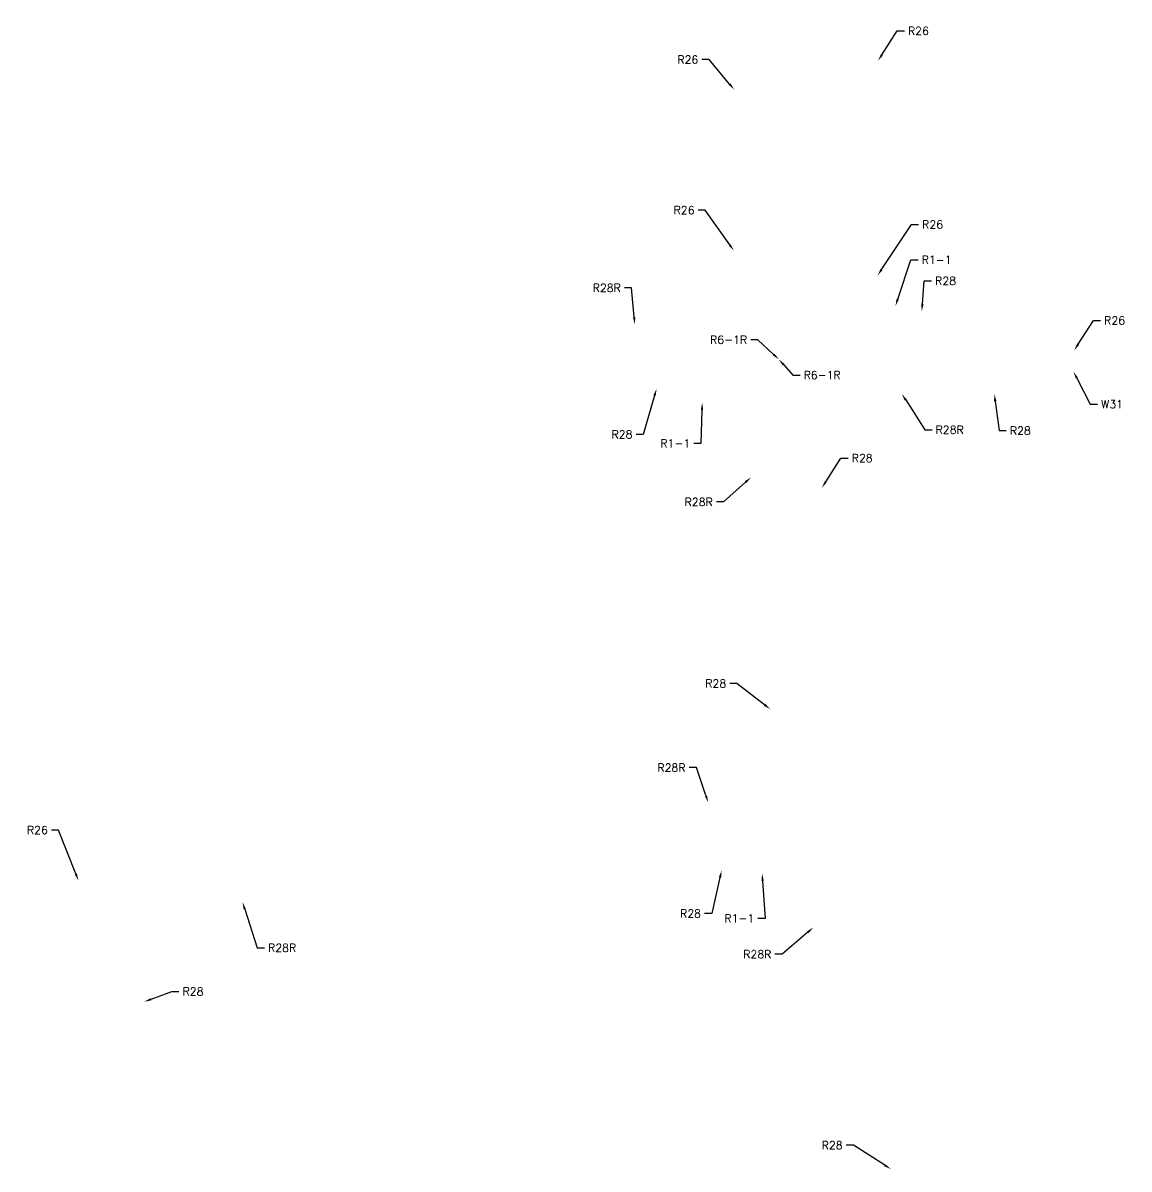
# Model space of a CAD drawing. Header units: feet. Extents: x 680 to 1336, y 215 to 1383.
# Drawn here: x 715 to 1268, y 810 to 1383 of the extents above; entities that cross this region are included whole.
import ezdxf
from ezdxf import colors
from ezdxf.entities.mleader import LeaderData, LeaderLine
from ezdxf.math import Vec2, Vec3

# ---------------------------------------------------------------- set-up
doc = ezdxf.new("R2010")
doc.units = ezdxf.units.FT
doc.header["$MEASUREMENT"] = 0
doc.layers.add('G-ANNO-NOTE', color=7, linetype='Continuous')
doc.styles.get("Standard").update_dxf_attribs({"font": 'simplex.shx'})

msp = doc.modelspace()

# ---------------------------------------------------------------- leaders
at = {"layer": 'G-ANNO-NOTE'}
ml = msp.add_multileader_mtext('Standard', dxfattribs=at)
ml.set_content('R26', color=256)
ml.set_leader_properties()
ml.build(insert=Vec2(0, 0))
ml.multileader.update_dxf_attribs({"dogleg_length": 0.18, "arrow_head_size": 3.6, "scale": 20})
ctx = ml.context
ctx.base_point, ctx.scale, ctx.arrow_head_size, ctx.landing_gap_size = Vec3(1155.89, 1378.63), 20, 3.6, 1.8
notes = []
notes.append((ctx, [(0, (1, 1, 0), (1152.29, 1378.63), (1, 0), 3.6, [(0, [(1142.74, 1363.72)], 0, [])])]))
ctx.mtext.insert, ctx.mtext.flow_direction = Vec3(1157.69, 1380.63), 5
ctx.mtext.has_bg_fill, ctx.mtext.bg_color, ctx.mtext.bg_scale_factor, ctx.mtext.bg_transparency, ctx.mtext.use_window_bg_color = 1, -1027028792, 1.5, 0, 1
ml = msp.add_multileader_mtext('Standard', dxfattribs=at)
ml.set_content('R26', color=256)
ml.set_leader_properties()
ml.build(insert=Vec2(0, 0))
ml.multileader.update_dxf_attribs({"dogleg_length": 0.18, "arrow_head_size": 3.6, "scale": 20})
ctx = ml.context
ctx.base_point, ctx.scale, ctx.arrow_head_size, ctx.landing_gap_size = Vec3(1040.82, 1364.27), 20, 3.6, 1.8
ctx.text_align_type = 2
notes.append((ctx, [(1, (1, 1, 0), (1058.3, 1364.27), (-1, 0), 3.6, [(0, [(1070.85, 1349.32)], 0, [])])]))
ctx.mtext.insert, ctx.mtext.alignment, ctx.mtext.flow_direction = Vec3(1052.9, 1366.27), 3, 5
ctx.mtext.has_bg_fill, ctx.mtext.bg_color, ctx.mtext.bg_scale_factor, ctx.mtext.bg_transparency, ctx.mtext.use_window_bg_color = 1, -1027028792, 1.5, 0, 1
ml = msp.add_multileader_mtext('Standard', dxfattribs=at)
ml.set_content('R26', color=256)
ml.set_leader_properties()
ml.build(insert=Vec2(0, 0))
ml.multileader.update_dxf_attribs({"dogleg_length": 0.18, "arrow_head_size": 3.6, "scale": 20})
ctx = ml.context
ctx.base_point, ctx.scale, ctx.arrow_head_size, ctx.landing_gap_size = Vec3(1038.91, 1289.05), 20, 3.6, 1.8
ctx.text_align_type = 2
notes.append((ctx, [(1, (1, 1, 0), (1056.39, 1289.05), (-1, 0), 3.6, [(0, [(1070.66, 1268.72)], 0, [])])]))
ctx.mtext.insert, ctx.mtext.alignment, ctx.mtext.flow_direction = Vec3(1050.99, 1291.05), 3, 5
ctx.mtext.has_bg_fill, ctx.mtext.bg_color, ctx.mtext.bg_scale_factor, ctx.mtext.bg_transparency, ctx.mtext.use_window_bg_color = 1, -1027028792, 1.5, 0, 1
ml = msp.add_multileader_mtext('Standard', dxfattribs=at)
ml.set_content('R1-1', color=256)
ml.set_leader_properties()
ml.build(insert=Vec2(0, 0))
ml.multileader.update_dxf_attribs({"dogleg_length": 0.18, "arrow_head_size": 3.6, "scale": 20})
ctx = ml.context
ctx.base_point, ctx.scale, ctx.arrow_head_size, ctx.landing_gap_size = Vec3(1162.76, 1264.25), 20, 3.6, 1.8
notes.append((ctx, [(0, (1, 1, 0), (1159.16, 1264.25), (1, 0), 3.6, [(0, [(1151.42, 1241.16)], 0, [])])]))
ctx.mtext.insert, ctx.mtext.flow_direction = Vec3(1164.56, 1266.25), 5
ctx.mtext.has_bg_fill, ctx.mtext.bg_color, ctx.mtext.bg_scale_factor, ctx.mtext.bg_transparency, ctx.mtext.use_window_bg_color = 1, -1027028792, 1.5, 0, 1
ml = msp.add_multileader_mtext('Standard', dxfattribs=at)
ml.set_content('R28R', color=256)
ml.set_leader_properties()
ml.build(insert=Vec2(0, 0))
ml.multileader.update_dxf_attribs({"dogleg_length": 0.18, "arrow_head_size": 3.6, "scale": 20})
ctx = ml.context
ctx.base_point, ctx.scale, ctx.arrow_head_size, ctx.landing_gap_size = Vec3(998.07, 1250.22), 20, 3.6, 1.8
ctx.text_align_type = 2
notes.append((ctx, [(1, (1, 1, 0), (1019.56, 1250.22), (-1, 0), 3.6, [(0, [(1021.14, 1231.95)], 0, [])])]))
ctx.mtext.insert, ctx.mtext.alignment, ctx.mtext.flow_direction = Vec3(1014.16, 1252.22), 3, 5
ctx.mtext.has_bg_fill, ctx.mtext.bg_color, ctx.mtext.bg_scale_factor, ctx.mtext.bg_transparency, ctx.mtext.use_window_bg_color = 1, -1027028792, 1.5, 0, 1
ml = msp.add_multileader_mtext('Standard', dxfattribs=at)
ml.set_content('R26', color=256)
ml.set_leader_properties()
ml.build(insert=Vec2(0, 0))
ml.multileader.update_dxf_attribs({"dogleg_length": 0.18, "arrow_head_size": 3.6, "scale": 20})
ctx = ml.context
ctx.base_point, ctx.scale, ctx.arrow_head_size, ctx.landing_gap_size = Vec3(1253.95, 1233.91), 20, 3.6, 1.8
notes.append((ctx, [(0, (1, 1, 0), (1250.35, 1233.91), (1, 0), 3.6, [(0, [(1240.8, 1219)], 0, [])])]))
ctx.mtext.insert, ctx.mtext.flow_direction = Vec3(1255.75, 1235.91), 5
ctx.mtext.has_bg_fill, ctx.mtext.bg_color, ctx.mtext.bg_scale_factor, ctx.mtext.bg_transparency, ctx.mtext.use_window_bg_color = 1, -1027028792, 1.5, 0, 1
ml = msp.add_multileader_mtext('Standard', dxfattribs=at)
ml.set_content('R6-1R', color=256)
ml.set_leader_properties()
ml.build(insert=Vec2(0, 0))
ml.multileader.update_dxf_attribs({"dogleg_length": 0.18, "arrow_head_size": 3.6, "scale": 20})
ctx = ml.context
ctx.base_point, ctx.scale, ctx.arrow_head_size, ctx.landing_gap_size = Vec3(1103.74, 1206.65), 20, 3.6, 1.8
notes.append((ctx, [(0, (1, 1, 0), (1100.14, 1206.65), (1, 0), 3.6, [(0, [(1093.17, 1214.49)], 0, [])])]))
ctx.mtext.insert, ctx.mtext.flow_direction = Vec3(1105.54, 1208.65), 5
ctx.mtext.has_bg_fill, ctx.mtext.bg_color, ctx.mtext.bg_scale_factor, ctx.mtext.bg_transparency, ctx.mtext.use_window_bg_color = 1, -1027028792, 1.5, 0, 1
ml = msp.add_multileader_mtext('Standard', dxfattribs=at)
ml.set_content('W31', color=256)
ml.set_leader_properties()
ml.build(insert=Vec2(0, 0))
ml.multileader.update_dxf_attribs({"dogleg_length": 0.18, "arrow_head_size": 3.6, "scale": 20})
ctx = ml.context
ctx.base_point, ctx.scale, ctx.arrow_head_size, ctx.landing_gap_size = Vec3(1252.43, 1192.05), 20, 3.6, 1.8
notes.append((ctx, [(0, (1, 1, 0), (1248.83, 1192.05), (1, 0), 3.6, [(0, [(1240.44, 1208.35)], 0, [])])]))
ctx.mtext.insert, ctx.mtext.flow_direction = Vec3(1254.23, 1194.05), 5
ctx.mtext.has_bg_fill, ctx.mtext.bg_color, ctx.mtext.bg_scale_factor, ctx.mtext.bg_transparency, ctx.mtext.use_window_bg_color = 1, -1027028792, 1.5, 0, 1
ml = msp.add_multileader_mtext('Standard', dxfattribs=at)
ml.set_content('R28R', color=256)
ml.set_leader_properties()
ml.build(insert=Vec2(0, 0))
ml.multileader.update_dxf_attribs({"dogleg_length": 0.18, "arrow_head_size": 3.6, "scale": 20})
ctx = ml.context
ctx.base_point, ctx.scale, ctx.arrow_head_size, ctx.landing_gap_size = Vec3(1169.71, 1179.32), 20, 3.6, 1.8
notes.append((ctx, [(0, (1, 1, 0), (1166.11, 1179.32), (1, 0), 3.6, [(0, [(1154.62, 1197.22)], 0, [])])]))
ctx.mtext.insert, ctx.mtext.flow_direction = Vec3(1171.51, 1181.32), 5
ctx.mtext.has_bg_fill, ctx.mtext.bg_color, ctx.mtext.bg_scale_factor, ctx.mtext.bg_transparency, ctx.mtext.use_window_bg_color = 1, -1027028792, 1.5, 0, 1
ml = msp.add_multileader_mtext('Standard', dxfattribs=at)
ml.set_content('R28', color=256)
ml.set_leader_properties()
ml.build(insert=Vec2(0, 0))
ml.multileader.update_dxf_attribs({"dogleg_length": 0.18, "arrow_head_size": 3.6, "scale": 20})
ctx = ml.context
ctx.base_point, ctx.scale, ctx.arrow_head_size, ctx.landing_gap_size = Vec3(1206.82, 1178.87), 20, 3.6, 1.8
notes.append((ctx, [(0, (1, 1, 0), (1203.22, 1178.87), (1, 0), 3.6, [(0, [(1200.86, 1197.22)], 0, [])])]))
ctx.mtext.insert, ctx.mtext.flow_direction = Vec3(1208.62, 1180.87), 5
ctx.mtext.has_bg_fill, ctx.mtext.bg_color, ctx.mtext.bg_scale_factor, ctx.mtext.bg_transparency, ctx.mtext.use_window_bg_color = 1, -1027028792, 1.5, 0, 1
ml = msp.add_multileader_mtext('Standard', dxfattribs=at)
ml.set_content('R1-1', color=256)
ml.set_leader_properties()
ml.build(insert=Vec2(0, 0))
ml.multileader.update_dxf_attribs({"dogleg_length": 0.18, "arrow_head_size": 3.6, "scale": 20})
ctx = ml.context
ctx.base_point, ctx.scale, ctx.arrow_head_size, ctx.landing_gap_size = Vec3(1034.06, 1172.52), 20, 3.6, 1.8
ctx.text_align_type = 2
notes.append((ctx, [(1, (1, 1, 0), (1054.21, 1172.52), (-1, 0), 3.6, [(0, [(1054.85, 1192.78)], 0, [])])]))
ctx.mtext.insert, ctx.mtext.alignment, ctx.mtext.flow_direction = Vec3(1048.81, 1174.52), 3, 5
ctx.mtext.has_bg_fill, ctx.mtext.bg_color, ctx.mtext.bg_scale_factor, ctx.mtext.bg_transparency, ctx.mtext.use_window_bg_color = 1, -1027028792, 1.5, 0, 1
ml = msp.add_multileader_mtext('Standard', dxfattribs=at)
ml.set_content('R28', color=256)
ml.set_leader_properties()
ml.build(insert=Vec2(0, 0))
ml.multileader.update_dxf_attribs({"dogleg_length": 0.18, "arrow_head_size": 3.6, "scale": 20})
ctx = ml.context
ctx.base_point, ctx.scale, ctx.arrow_head_size, ctx.landing_gap_size = Vec3(1127.8, 1165.17), 20, 3.6, 1.8
notes.append((ctx, [(0, (1, 1, 0), (1124.2, 1165.17), (1, 0), 3.6, [(0, [(1114.65, 1150.26)], 0, [])])]))
ctx.mtext.insert, ctx.mtext.flow_direction = Vec3(1129.6, 1167.17), 5
ctx.mtext.has_bg_fill, ctx.mtext.bg_color, ctx.mtext.bg_scale_factor, ctx.mtext.bg_transparency, ctx.mtext.use_window_bg_color = 1, -1027028792, 1.5, 0, 1
ml = msp.add_multileader_mtext('Standard', dxfattribs=at)
ml.set_content('R28R', color=256)
ml.set_leader_properties()
ml.build(insert=Vec2(0, 0))
ml.multileader.update_dxf_attribs({"dogleg_length": 0.18, "arrow_head_size": 3.6, "scale": 20})
ctx = ml.context
ctx.base_point, ctx.scale, ctx.arrow_head_size, ctx.landing_gap_size = Vec3(1044.03, 1143.22), 20, 3.6, 1.8
ctx.text_align_type = 2
notes.append((ctx, [(1, (1, 1, 0), (1065.51, 1143.22), (-1, 0), 3.6, [(0, [(1079.18, 1155.54)], 0, [])])]))
ctx.mtext.insert, ctx.mtext.alignment, ctx.mtext.flow_direction = Vec3(1060.11, 1145.22), 3, 5
ctx.mtext.has_bg_fill, ctx.mtext.bg_color, ctx.mtext.bg_scale_factor, ctx.mtext.bg_transparency, ctx.mtext.use_window_bg_color = 1, -1027028792, 1.5, 0, 1
ml = msp.add_multileader_mtext('Standard', dxfattribs=at)
ml.set_content('R28', color=256)
ml.set_leader_properties()
ml.build(insert=Vec2(0, 0))
ml.multileader.update_dxf_attribs({"dogleg_length": 0.18, "arrow_head_size": 3.6, "scale": 20})
ctx = ml.context
ctx.base_point, ctx.scale, ctx.arrow_head_size, ctx.landing_gap_size = Vec3(1054.55, 1052.5), 20, 3.6, 1.8
ctx.text_align_type = 2
notes.append((ctx, [(1, (1, 1, 0), (1072.23, 1052.5), (-1, 0), 3.6, [(0, [(1088.88, 1039.64)], 0, [])])]))
ctx.mtext.insert, ctx.mtext.alignment, ctx.mtext.flow_direction = Vec3(1066.83, 1054.5), 3, 5
ctx.mtext.has_bg_fill, ctx.mtext.bg_color, ctx.mtext.bg_scale_factor, ctx.mtext.bg_transparency, ctx.mtext.use_window_bg_color = 1, -1027028792, 1.5, 0, 1
ml = msp.add_multileader_mtext('Standard', dxfattribs=at)
ml.set_content('R28R', color=256)
ml.set_leader_properties()
ml.build(insert=Vec2(0, 0))
ml.multileader.update_dxf_attribs({"dogleg_length": 0.18, "arrow_head_size": 3.6, "scale": 20})
ctx = ml.context
ctx.base_point, ctx.scale, ctx.arrow_head_size, ctx.landing_gap_size = Vec3(1030.44, 1010.46), 20, 3.6, 1.8
ctx.text_align_type = 2
notes.append((ctx, [(1, (1, 1, 0), (1051.92, 1010.46), (-1, 0), 3.6, [(0, [(1057.86, 993.05)], 0, [])])]))
ctx.mtext.insert, ctx.mtext.alignment, ctx.mtext.flow_direction = Vec3(1046.52, 1012.46), 3, 5
ctx.mtext.has_bg_fill, ctx.mtext.bg_color, ctx.mtext.bg_scale_factor, ctx.mtext.bg_transparency, ctx.mtext.use_window_bg_color = 1, -1027028792, 1.5, 0, 1
ml = msp.add_multileader_mtext('Standard', dxfattribs=at)
ml.set_content('R26', color=256)
ml.set_leader_properties()
ml.build(insert=Vec2(0, 0))
ml.multileader.update_dxf_attribs({"dogleg_length": 0.18, "arrow_head_size": 3.6, "scale": 20})
ctx = ml.context
ctx.base_point, ctx.scale, ctx.arrow_head_size, ctx.landing_gap_size = Vec3(715.68, 979.28), 20, 3.6, 1.8
ctx.text_align_type = 2
notes.append((ctx, [(1, (1, 1, 0), (733.17, 979.28), (-1, 0), 3.6, [(0, [(743.06, 954.02)], 0, [])])]))
ctx.mtext.insert, ctx.mtext.alignment, ctx.mtext.flow_direction = Vec3(727.77, 981.28), 3, 5
ctx.mtext.has_bg_fill, ctx.mtext.bg_color, ctx.mtext.bg_scale_factor, ctx.mtext.bg_transparency, ctx.mtext.use_window_bg_color = 1, -1027028792, 1.5, 0, 1
ml = msp.add_multileader_mtext('Standard', dxfattribs=at)
ml.set_content('R1-1', color=256)
ml.set_leader_properties()
ml.build(insert=Vec2(0, 0))
ml.multileader.update_dxf_attribs({"dogleg_length": 0.18, "arrow_head_size": 3.6, "scale": 20})
ctx = ml.context
ctx.base_point, ctx.scale, ctx.arrow_head_size, ctx.landing_gap_size = Vec3(1066.09, 935.13), 20, 3.6, 1.8
ctx.text_align_type = 2
notes.append((ctx, [(1, (1, 1, 0), (1086.24, 935.13), (-1, 0), 3.6, [(0, [(1084.79, 957.52)], 0, [])])]))
ctx.mtext.insert, ctx.mtext.alignment, ctx.mtext.flow_direction = Vec3(1080.84, 937.13), 3, 5
ctx.mtext.has_bg_fill, ctx.mtext.bg_color, ctx.mtext.bg_scale_factor, ctx.mtext.bg_transparency, ctx.mtext.use_window_bg_color = 1, -1027028792, 1.5, 0, 1
ml = msp.add_multileader_mtext('Standard', dxfattribs=at)
ml.set_content('R28R', color=256)
ml.set_leader_properties()
ml.build(insert=Vec2(0, 0))
ml.multileader.update_dxf_attribs({"dogleg_length": 0.18, "arrow_head_size": 3.6, "scale": 20})
ctx = ml.context
ctx.base_point, ctx.scale, ctx.arrow_head_size, ctx.landing_gap_size = Vec3(836.06, 920.42), 20, 3.6, 1.8
notes.append((ctx, [(0, (1, 1, 0), (832.46, 920.42), (1, 0), 3.6, [(0, [(825.09, 943.17)], 0, [])])]))
ctx.mtext.insert, ctx.mtext.flow_direction = Vec3(837.86, 922.42), 5
ctx.mtext.has_bg_fill, ctx.mtext.bg_color, ctx.mtext.bg_scale_factor, ctx.mtext.bg_transparency, ctx.mtext.use_window_bg_color = 1, -1027028792, 1.5, 0, 1
ml = msp.add_multileader_mtext('Standard', dxfattribs=at)
ml.set_content('R28', color=256)
ml.set_leader_properties()
ml.build(insert=Vec2(0, 0))
ml.multileader.update_dxf_attribs({"dogleg_length": 0.18, "arrow_head_size": 3.6, "scale": 20})
ctx = ml.context
ctx.base_point, ctx.scale, ctx.arrow_head_size, ctx.landing_gap_size = Vec3(793.31, 898.6), 20, 3.6, 1.8
notes.append((ctx, [(0, (1, 1, 0), (789.71, 898.6), (1, 0), 3.6, [(0, [(775.99, 893.47)], 0, [])])]))
ctx.mtext.insert, ctx.mtext.flow_direction = Vec3(795.11, 900.6), 5
ctx.mtext.has_bg_fill, ctx.mtext.bg_color, ctx.mtext.bg_scale_factor, ctx.mtext.bg_transparency, ctx.mtext.use_window_bg_color = 1, -1027028792, 1.5, 0, 1
ml = msp.add_multileader_mtext('Standard', dxfattribs=at)
ml.set_content('R28', color=256)
ml.set_leader_properties()
ml.build(insert=Vec2(0, 0))
ml.multileader.update_dxf_attribs({"dogleg_length": 0.18, "arrow_head_size": 3.6, "scale": 20})
ctx = ml.context
ctx.base_point, ctx.scale, ctx.arrow_head_size, ctx.landing_gap_size = Vec3(1112.73, 821.73), 20, 3.6, 1.8
ctx.text_align_type = 2
notes.append((ctx, [(1, (1, 1, 0), (1130.41, 821.73), (-1, 0), 3.6, [(0, [(1149.13, 809.84)], 0, [])])]))
ctx.mtext.insert, ctx.mtext.alignment, ctx.mtext.flow_direction = Vec3(1125.01, 823.73), 3, 5
ctx.mtext.has_bg_fill, ctx.mtext.bg_color, ctx.mtext.bg_scale_factor, ctx.mtext.bg_transparency, ctx.mtext.use_window_bg_color = 1, -1027028792, 1.5, 0, 1
for ctx, leaders in notes:
    for number, flags, end, landing, length, lines in leaders:
        leader = LeaderData()
        leader.index, (leader.has_last_leader_line, leader.has_dogleg_vector, leader.attachment_direction) = number, flags
        leader.last_leader_point, leader.dogleg_vector, leader.dogleg_length = Vec3(end), Vec3(landing), length
        for number, points, colour, breaks in lines:
            line = LeaderLine()
            line.index, line.vertices, line.color, line.breaks = number, Vec3.list(points), colors.encode_raw_color(colour), breaks
            leader.lines.append(line)
        ctx.leaders.append(leader)

# ---------------------------------------------------------------- next in the draw order: leaders
ml = msp.add_multileader_mtext('Standard', dxfattribs=at)
ml.set_content('R26', color=256)
ml.set_leader_properties()
ml.build(insert=Vec2(0, 0))
ml.multileader.update_dxf_attribs({"dogleg_length": 0.18, "arrow_head_size": 3.6, "scale": 20})
ctx = ml.context
ctx.base_point, ctx.scale, ctx.arrow_head_size, ctx.landing_gap_size = Vec3(1162.98, 1281.9), 20, 3.6, 1.8
notes = []
notes.append((ctx, [(0, (1, 1, 0), (1159.38, 1281.9), (1, 0), 3.6, [(0, [(1142.49, 1256.38)], 0, [])])]))
ctx.mtext.insert, ctx.mtext.flow_direction = Vec3(1164.78, 1283.9), 5
ctx.mtext.has_bg_fill, ctx.mtext.bg_color, ctx.mtext.bg_scale_factor, ctx.mtext.bg_transparency, ctx.mtext.use_window_bg_color = 1, -1027028792, 1.5, 0, 1
ml = msp.add_multileader_mtext('Standard', dxfattribs=at)
ml.set_content('R6-1R', color=256)
ml.set_leader_properties()
ml.build(insert=Vec2(0, 0))
ml.multileader.update_dxf_attribs({"dogleg_length": 0.18, "arrow_head_size": 3.6, "scale": 20})
ctx = ml.context
ctx.base_point, ctx.scale, ctx.arrow_head_size, ctx.landing_gap_size = Vec3(1057.02, 1224.3), 20, 3.6, 1.8
ctx.text_align_type = 2
notes.append((ctx, [(1, (1, 1, 0), (1082.69, 1224.3), (-1, 0), 3.6, [(0, [(1093.17, 1214.49)], 0, [])])]))
ctx.mtext.insert, ctx.mtext.alignment, ctx.mtext.flow_direction = Vec3(1077.29, 1226.3), 3, 5
ctx.mtext.has_bg_fill, ctx.mtext.bg_color, ctx.mtext.bg_scale_factor, ctx.mtext.bg_transparency, ctx.mtext.use_window_bg_color = 1, -1027028792, 1.5, 0, 1
ml = msp.add_multileader_mtext('Standard', dxfattribs=at)
ml.set_content('R28', color=256)
ml.set_leader_properties()
ml.build(insert=Vec2(0, 0))
ml.multileader.update_dxf_attribs({"dogleg_length": 0.18, "arrow_head_size": 3.6, "scale": 20})
ctx = ml.context
ctx.base_point, ctx.scale, ctx.arrow_head_size, ctx.landing_gap_size = Vec3(1007.71, 1177.02), 20, 3.6, 1.8
ctx.text_align_type = 2
notes.append((ctx, [(1, (1, 1, 0), (1025.39, 1177.02), (-1, 0), 3.6, [(0, [(1032.03, 1199.83)], 0, [])])]))
ctx.mtext.insert, ctx.mtext.alignment, ctx.mtext.flow_direction = Vec3(1019.99, 1179.02), 3, 5
ctx.mtext.has_bg_fill, ctx.mtext.bg_color, ctx.mtext.bg_scale_factor, ctx.mtext.bg_transparency, ctx.mtext.use_window_bg_color = 1, -1027028792, 1.5, 0, 1
ml = msp.add_multileader_mtext('Standard', dxfattribs=at)
ml.set_content('R28', color=256)
ml.set_leader_properties()
ml.build(insert=Vec2(0, 0))
ml.multileader.update_dxf_attribs({"dogleg_length": 0.18, "arrow_head_size": 3.6, "scale": 20})
ctx = ml.context
ctx.base_point, ctx.scale, ctx.arrow_head_size, ctx.landing_gap_size = Vec3(1041.98, 937.54), 20, 3.6, 1.8
ctx.text_align_type = 2
notes.append((ctx, [(1, (1, 1, 0), (1059.65, 937.54), (-1, 0), 3.6, [(0, [(1064.52, 959.11)], 0, [])])]))
ctx.mtext.insert, ctx.mtext.alignment, ctx.mtext.flow_direction = Vec3(1054.25, 939.54), 3, 5
ctx.mtext.has_bg_fill, ctx.mtext.bg_color, ctx.mtext.bg_scale_factor, ctx.mtext.bg_transparency, ctx.mtext.use_window_bg_color = 1, -1027028792, 1.5, 0, 1
ml = msp.add_multileader_mtext('Standard', dxfattribs=at)
ml.set_content('R28R', color=256)
ml.set_leader_properties()
ml.build(insert=Vec2(0, 0))
ml.multileader.update_dxf_attribs({"dogleg_length": 0.18, "arrow_head_size": 3.6, "scale": 20})
ctx = ml.context
ctx.base_point, ctx.scale, ctx.arrow_head_size, ctx.landing_gap_size = Vec3(1073.33, 917.19), 20, 3.6, 1.8
ctx.text_align_type = 2
notes.append((ctx, [(1, (1, 1, 0), (1094.81, 917.19), (-1, 0), 3.6, [(0, [(1110.38, 930.58)], 0, [])])]))
ctx.mtext.insert, ctx.mtext.alignment, ctx.mtext.flow_direction = Vec3(1089.41, 919.19), 3, 5
ctx.mtext.has_bg_fill, ctx.mtext.bg_color, ctx.mtext.bg_scale_factor, ctx.mtext.bg_transparency, ctx.mtext.use_window_bg_color = 1, -1027028792, 1.5, 0, 1
for ctx, leaders in notes:
    for number, flags, end, landing, length, lines in leaders:
        leader = LeaderData()
        leader.index, (leader.has_last_leader_line, leader.has_dogleg_vector, leader.attachment_direction) = number, flags
        leader.last_leader_point, leader.dogleg_vector, leader.dogleg_length = Vec3(end), Vec3(landing), length
        for number, points, colour, breaks in lines:
            line = LeaderLine()
            line.index, line.vertices, line.color, line.breaks = number, Vec3.list(points), colors.encode_raw_color(colour), breaks
            leader.lines.append(line)
        ctx.leaders.append(leader)

# ---------------------------------------------------------------- next in the draw order: leaders
ml = msp.add_multileader_mtext('Standard', dxfattribs=at)
ml.set_content('R28', color=256)
ml.set_leader_properties()
ml.build(insert=Vec2(0, 0))
ml.multileader.update_dxf_attribs({"dogleg_length": 0.18, "arrow_head_size": 3.6, "scale": 20})
ctx = ml.context
ctx.base_point, ctx.scale, ctx.arrow_head_size, ctx.landing_gap_size = Vec3(1169.46, 1253.75), 20, 3.6, 1.8
notes = []
notes.append((ctx, [(0, (1, 1, 0), (1165.86, 1253.75), (1, 0), 3.6, [(0, [(1164.59, 1238.63)], 0, [])])]))
ctx.mtext.insert, ctx.mtext.flow_direction = Vec3(1171.26, 1255.75), 5
ctx.mtext.has_bg_fill, ctx.mtext.bg_color, ctx.mtext.bg_scale_factor, ctx.mtext.bg_transparency, ctx.mtext.use_window_bg_color = 1, -1027028792, 1.5, 0, 1
for ctx, leaders in notes:
    for number, flags, end, landing, length, lines in leaders:
        leader = LeaderData()
        leader.index, (leader.has_last_leader_line, leader.has_dogleg_vector, leader.attachment_direction) = number, flags
        leader.last_leader_point, leader.dogleg_vector, leader.dogleg_length = Vec3(end), Vec3(landing), length
        for number, points, colour, breaks in lines:
            line = LeaderLine()
            line.index, line.vertices, line.color, line.breaks = number, Vec3.list(points), colors.encode_raw_color(colour), breaks
            leader.lines.append(line)
        ctx.leaders.append(leader)

doc.saveas('drawing.dxf')
